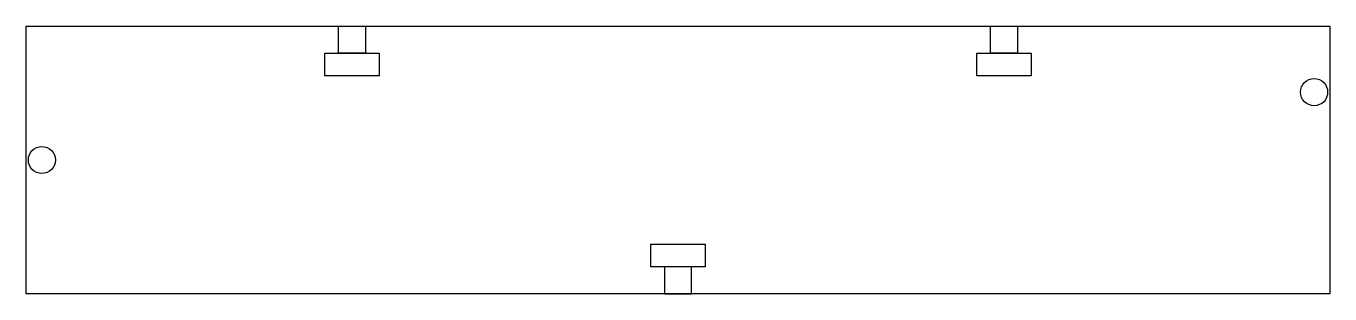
# Model space of a CAD drawing. Header units: centimetres. Extents: x -7.2 to 7.2, y 0 to 3.
import ezdxf

# ---------------------------------------------------------------- set-up
doc = ezdxf.new("R2010")
doc.units = ezdxf.units.CM
doc.header["$MEASUREMENT"] = 0
doc.layers.add('PARTE TRASERA DXF BASE TRASERA JOY RADAR v3_Sketch1', color=7, linetype='Continuous')

msp = doc.modelspace()

# ---------------------------------------------------------------- linework, layer by layer
at = {"layer": 'PARTE TRASERA DXF BASE TRASERA JOY RADAR v3_Sketch1'}
for p, q in [((-7.2, 2.96), (7.2, 2.96)), ((-7.2, 0), (-7.2, 2.96)), ((-3.75, 2.96), (-3.45, 2.96)), ((-3.75, 2.66), (-3.75, 2.96)), ((-3.45, 2.96), (-3.45, 2.66)), ((3.45, 2.96), (3.75, 2.96)), ((3.45, 2.66), (3.45, 2.96)), ((3.75, 2.96), (3.75, 2.66)), ((7.2, 2.96), (7.2, 0)), ((-3.9, 2.66), (-3.3, 2.66)), ((-3.9, 2.41), (-3.9, 2.66)), ((-3.45, 2.66), (-3.75, 2.66)), ((-3.3, 2.66), (-3.3, 2.41)), ((3.3, 2.41), (3.3, 2.66)), ((3.3, 2.66), (3.9, 2.66)), ((3.75, 2.66), (3.45, 2.66)), ((3.9, 2.66), (3.9, 2.41)), ((-3.3, 2.41), (-3.9, 2.41)), ((3.9, 2.41), (3.3, 2.41)), ((-0.3, 0.3), (-0.3, 0.55)), ((-0.3, 0.55), (0.3, 0.55)), ((0.3, 0.55), (0.3, 0.3)), ((0.3, 0.3), (-0.3, 0.3)), ((-0.15, 0.3), (-0.15, 0)), ((0.15, 0.3), (-0.15, 0.3)), ((0.15, 0), (0.15, 0.3)), ((7.2, 0), (-7.2, 0)), ((-0.15, 0), (0.15, 0))]:
    msp.add_line(p, q, dxfattribs=at)
for centre in [(7.025, 2.23), (-7.025, 1.48)]:
    msp.add_circle(centre, 0.15, dxfattribs=at)
msp.add_point((0, 0), dxfattribs=at)

doc.saveas('drawing.dxf')
